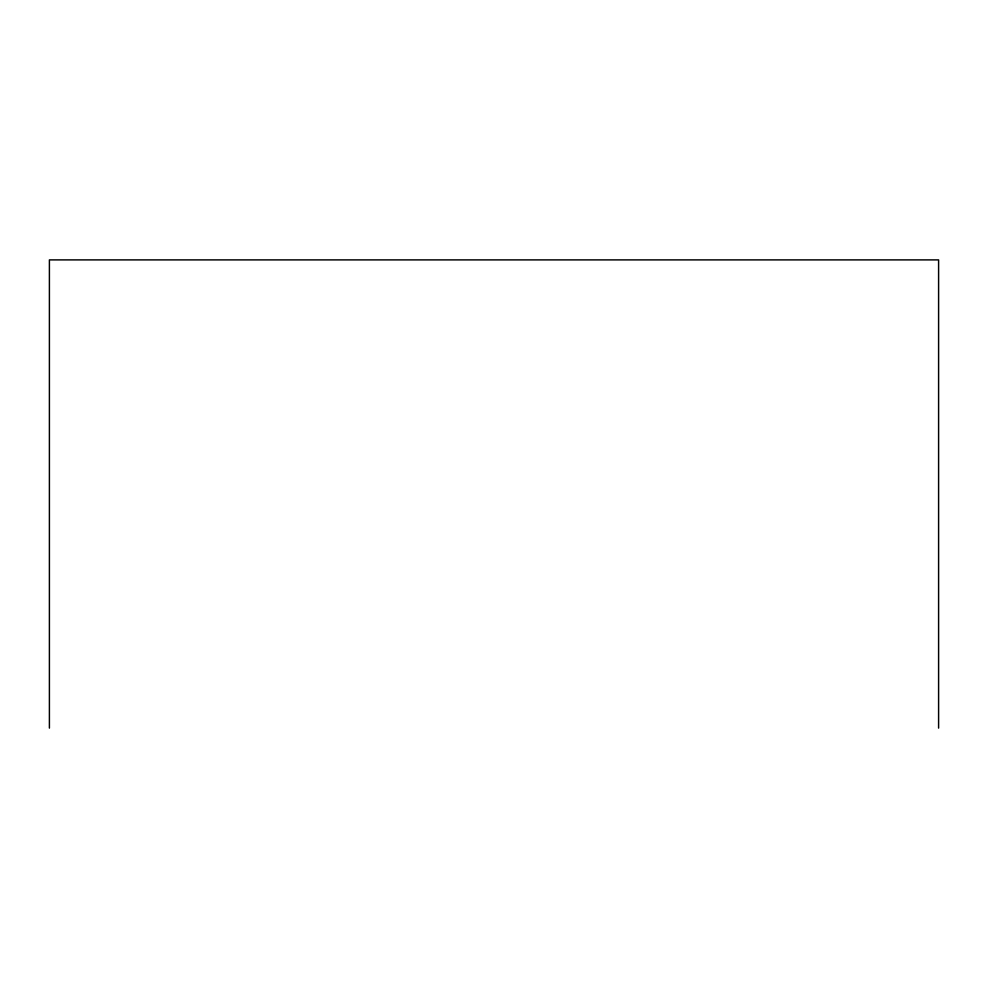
<?xml version="1.0" encoding="UTF-8"?>
<svg xmlns="http://www.w3.org/2000/svg" width="988" height="988" viewBox="0 0 988 988"><rect width="100%" height="100%" fill="white"/><g stroke="black" fill="none" stroke-linecap="round" stroke-linejoin="round"><path stroke-width="1.48" d="M938.6 728.107L938.6 259.893L49.4 259.893L49.4 728.107"/></g></svg>
